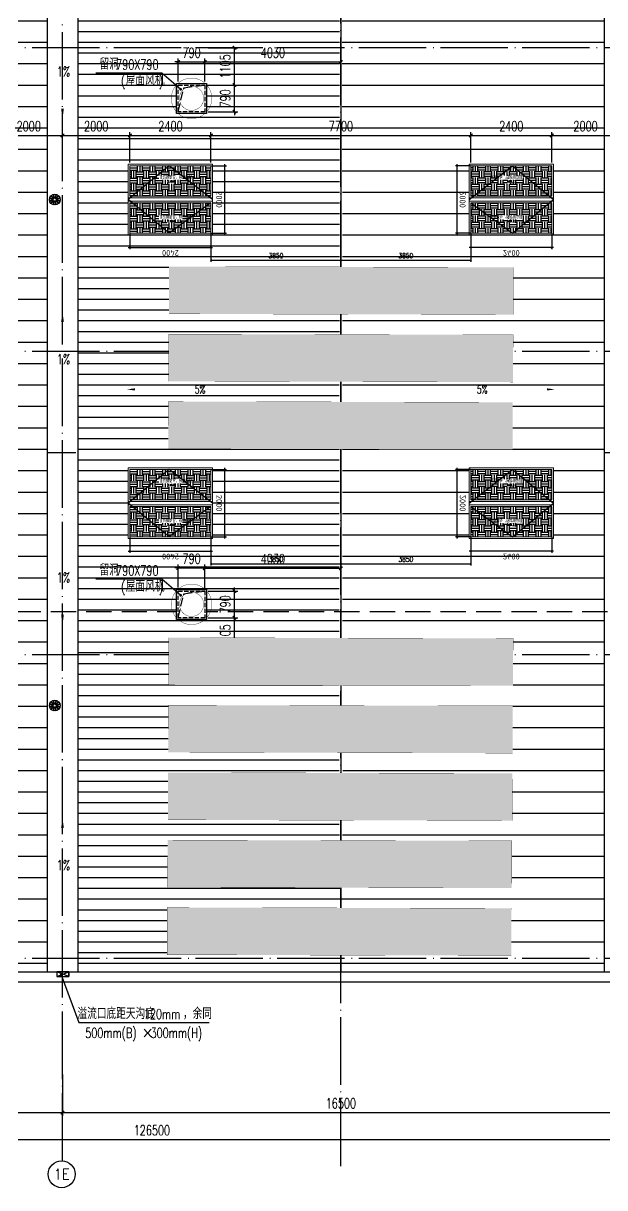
# Model space of a CAD drawing. Extents: x -1313754 to 847533, y 489853 to 941203.
# Drawn here: x 304885 to 322113, y 735026 to 769546 of the extents above; entities that cross this region are included whole.
import ezdxf
from ezdxf.enums import TextEntityAlignment as Align

# ---------------------------------------------------------------- set-up
doc = ezdxf.new("R2010")
doc.units = 0
doc.header["$LTSCALE"] = 1000
doc.header["$MEASUREMENT"] = 0
for name, pattern in [('DASH', [0.35, 0.25, -0.1]), ('DOTE', [2.42, 2, -0.2, 0.02, -0.2]), ('HIDDEN', [9.525, 6.35, -3.175])]:
    doc.linetypes.add(name, pattern=pattern)
doc.layers.get('Defpoints').update_dxf_attribs({"color": 210})
for name, color, linetype in [('99平面图例外参$0$A-HATCH-2', 251, 'Continuous'), ('A-AXIS-D', 1, 'Continuous'), ('A-AXIS-DOTE', 14, 'DOTE'), ('A-AXIS-DP', 126, 'Continuous'), ('A-AXIS-SYMB', 3, 'Continuous'), ('A-DRAIN', 142, 'Continuous'), ('A-HATCH-2', 251, 'Continuous'), ('A-LIN-V', 9, 'Continuous'), ('A-SFCE', 30, 'Continuous'), ('A-WINDOW', 140, 'Continuous'), ('AS-COLN', 6, 'Continuous'), ('AS-WALL', 40, 'Continuous'), ('AS-结构边线层', 200, 'Continuous'), ('DIM_SYMB', 3, 'Continuous'), ('E-电气标注', 84, 'Continuous'), ('PUB_TEXT', 7, 'Continuous'), ('SPACE', 7, 'Continuous'), ('SPACE_HATCH', 8, 'Continuous'), ('参考线', 8, 'Continuous'), ('外框', 1, 'HIDDEN'), ('暖通', 7, 'Continuous'), ('虹吸溢流', 3, 'Continuous'), ('虹吸雨水斗', 6, 'Continuous'), ('虹吸雨水标注XT', 7, 'Continuous')]:
    doc.layers.add(name, color=color, linetype=linetype)
doc.layers.add('A-加建区域', color=47, linetype='Continuous', plot=False)
doc.layers.add('成型线', color=3, linetype='Continuous', lineweight=18)
doc.styles.add('_TCH_AXIS', font='COMPLEX', dxfattribs={"bigfont": 'GBCBIG'})
doc.styles.add('_TCH_DIM', font='SIMPLEX', dxfattribs={"bigfont": 'GBCBIG'})
doc.styles.add('_TCH_DIM_T3', font='SIMPLEX', dxfattribs={"width": 0.705882, "bigfont": 'GBCBIG'})
doc.styles.add('_TCH_SPACE', font='SIMPLEX', dxfattribs={"height": 5, "bigfont": 'GBCBIG'})
doc.styles.get("Standard").update_dxf_attribs({"font": 'gbenor.shx', "bigfont": 'gbcbig.shx'})
doc.dimstyles.new('_TCH_ARCH&&100', dxfattribs={"dimtxt": 297.5, "dimasz": 100, "dimexe": 100, "dimexo": 100, "dimgap": 126.25, "dimtad": 1, "dimdec": 0, "dimzin": 0, "dimdsep": 46, "dimtxsty": '_TCH_DIM_T3', "dimblk": 'ARCHTICK', "dimcen": 0.09, "dimclrt": 7, "dimazin": 2, "dimtfac": 1, "dimtdec": 0, "dimtix": 1, "dimtmove": 2, "dimatfit": 3, "dimfxl": 0, "dimtolj": 1, "dimtzin": 0, "dimarcsym": 0})
doc.dimstyles.new('_TCH_ARCH&&50', dxfattribs={"dimtxt": 148.75, "dimasz": 50, "dimexe": 50, "dimexo": 50, "dimgap": 63.125, "dimtad": 1, "dimdec": 0, "dimzin": 0, "dimdsep": 46, "dimtxsty": '_TCH_DIM_T3', "dimblk": 'ARCHTICK', "dimcen": 0.09, "dimclrt": 7, "dimazin": 2, "dimtfac": 1, "dimtdec": 0, "dimtix": 1, "dimtmove": 2, "dimatfit": 3, "dimfxl": 0, "dimtolj": 1, "dimtzin": 0, "dimarcsym": 0})
doc.dimstyles.new('_TCH_ARCH&&80', dxfattribs={"dimtxt": 238, "dimasz": 80, "dimexe": 80, "dimexo": 80, "dimgap": 101, "dimtad": 1, "dimdec": 0, "dimzin": 0, "dimdsep": 46, "dimtxsty": '_TCH_DIM_T3', "dimblk": 'ARCHTICK', "dimcen": 0.09, "dimclrt": 7, "dimazin": 2, "dimtfac": 1, "dimtdec": 0, "dimtix": 1, "dimtmove": 2, "dimatfit": 3, "dimfxl": 0, "dimtolj": 1, "dimtzin": 0, "dimarcsym": 0})
pattern_1 = [(180, (-500100, 0), (-6e-14, -635), [])]
pattern_2 = [(0, (0, 0), (187.5, 187.5), [187.5, -187.5]), (0, (0, 70.31), (187.5, 187.5), [187.5, -187.5]), (0, (0, 140.62), (187.5, 187.5), [187.5, -187.5]), (90, (23.44, 164.06), (-187.5, 187.5), [187.5, -187.5]), (90, (93.75, 164.06), (-187.5, 187.5), [187.5, -187.5]), (90, (164.06, 164.06), (-187.5, 187.5), [187.5, -187.5])]

# ---------------------------------------------------------------- blocks, each defined once
blk = doc.blocks.new('rrrrrrrrrrrrrrrrrrrrr')
at = {"layer": 'A-HATCH-2'}
h = blk.add_hatch(dxfattribs=at)
h.set_pattern_fill('ANSI31', color=256, scale=400, angle=135)
h.set_pattern_definition(pattern_1)
h.paths.add_polyline_path([(-194504.2, 832220), (-202304.2, 832220), (-202304.2, 830430), (-202249.4, 746374.3), (-202304.2, 741420), (-194504.2, 741420)])
h = blk.add_hatch(dxfattribs=at)
h.set_pattern_fill('ANSI31', color=256, scale=200, angle=135)
h.set_pattern_definition([(180, (-500100, 0), (-3e-14, -317.5), [])])
h.paths.add_polyline_path([(-193604.2, 832220), (-185804.2, 832220), (-185804.2, 830430), (-185859, 746374.3), (-185804.2, 741420), (-193604.2, 741420)])
h = blk.add_hatch(dxfattribs=at)
h.set_pattern_fill('ANSI31', color=256, scale=400, angle=135)
h.set_pattern_definition(pattern_1)
h.paths.add_polyline_path([(-178004.2, 832220), (-185804.2, 832220), (-185804.2, 830430), (-185749.4, 746374.3), (-185804.2, 741420), (-178004.2, 741420)])
at = {"layer": 'A-AXIS-SYMB'}
for points in [[(-190220, 758691.6, 0, 0, 0), (-192150, 758691.6, 0, 64, 0), (-191910, 758691.6, 0, 0, 0)], [(-181388.4, 758691.6, 0, 0, 0), (-179458.4, 758691.6, 0, 64, 0), (-179698.4, 758691.6, 0, 0, 0)]]:
    blk.add_lwpolyline(points, format="xyseb", dxfattribs=at)
at = {"layer": 'A-LIN-V'}
for points in [[(-194504.2, 832220), (-194504.2, 741420)], [(-193604.2, 832220), (-193604.2, 741420)], [(-178004.2, 832220), (-178004.2, 741420)]]:
    blk.add_lwpolyline(points, dxfattribs=at)
at = {"layer": 'A-SFCE'}
blk.add_line((-185804.2, 832220), (-185804.2, 741420), dxfattribs=at)
for points in [[(-144154.1, 741120), (-254654.1, 741120), (-254654.1, 757820)], [(-144154.1, 741420), (-254354.1, 741420), (-254354.1, 757520)]]:
    blk.add_lwpolyline(points, dxfattribs=at)
at = {"layer": 'PUB_TEXT', "style": '_TCH_DIM', "width": 0.705882}
for p in [(-190136, 758572.6), (-181776.4, 758572.6)]:
    blk.add_text('5%', height=238, dxfattribs=at).set_placement(p)
blk = doc.blocks.new('_ArchTick')
at = {"color": 0, "linetype": 'ByBlock', "const_width": 0.4}
blk.add_lwpolyline([(-0.5, -0.5), (0.5, 0.5)], dxfattribs=at)
blk = doc.blocks.new('44')
at = {"layer": 'A-AXIS-DP', "color": 1}
for p, q in [((280302, 745270), (280302, 747370)), ((277446, 744900), (279946, 744900))]:
    blk.add_line(p, q, dxfattribs=at)
for p, xscale, yscale, zscale, rotation in [((280302, 747320), -50.00000000000003, 50.00000000000003, 50.00000000000001, 270), ((280302, 745320), -50.00000000000001, 50.00000000000001, 50.00000000000001, 90), ((279896, 744900), -50, 50, 50, 180)]:
    blk.add_blockref('_ArchTick', p, dxfattribs=dict(at, xscale=xscale, yscale=yscale, zscale=zscale, rotation=rotation))
at = {"layer": 'A-AXIS-DP', "color": 1, "xscale": -50, "yscale": 50, "zscale": 50}
blk.add_blockref('_ArchTick', (277496, 744900), dxfattribs=at)
at = {"layer": 'A-AXIS-DP', "color": 1, "insert": (278696, 744737), "char_height": 175, "attachment_point": 5, "rotation": 180}
blk.add_mtext('\\A1;2400', dxfattribs=at)
blk.add_wipeout([(277446, 745270), (279946, 745270), (279946, 747370), (277446, 747370)]).dxf.layer = '参考线'
at = {"layer": 'SPACE_HATCH'}
h = blk.add_hatch(dxfattribs=at)
h.set_pattern_fill('土壤', color=1, scale=50, style=0)
h.set_pattern_definition(pattern_2)
h.paths.add_polyline_path([(277496, 746420), (279896, 746420), (279896, 747320), (277496, 747320)])
h.paths.add_polyline_path([(278352, 746904), (279057, 746904), (279057, 747034), (278352, 747034)])
h.paths.add_polyline_path([(278591, 746811), (278817, 746811), (278817, 746895), (278591, 746895)])
h = blk.add_hatch(dxfattribs=at)
h.set_pattern_fill('土壤', color=1, scale=50, style=0)
h.set_pattern_definition(pattern_2)
h.paths.add_polyline_path([(277496, 746220), (279896, 746220), (279896, 745320), (277496, 745320)])
h.paths.add_polyline_path([(278352, 745724), (279057, 745724), (279057, 745854), (278352, 745854)])
h.paths.add_polyline_path([(278591, 745631), (278817, 745631), (278817, 745715), (278591, 745715)])
at = {"layer": 'A-AXIS-DP', "color": 1}
for p, q in [((279906, 747320), (280352, 747320)), ((277496, 745320), (277496, 744850)), ((279896, 745320), (279896, 744850)), ((279906, 745320), (280352, 745320))]:
    blk.add_line(p, q, dxfattribs=at)
at = {"layer": '外框'}
for points in [[(279946, 746320), (278658, 747320), (277446, 746320)], [(279896, 746220), (278658, 745320), (277446, 746320)]]:
    blk.add_lwpolyline(points, dxfattribs=at)
at = {"layer": '成型线'}
for p, q in [((279946, 745270), (279946, 747370)), ((277446, 746370), (279946, 746370)), ((277496, 746420), (279896, 746420)), ((277446, 746270), (279946, 746270)), ((277496, 746220), (279896, 746220))]:
    blk.add_line(p, q, dxfattribs=at)
for points in [[(279946, 745270), (277446, 745270), (277446, 747370), (279946, 747370)], [(277496, 746420), (277496, 747320), (279896, 747320), (279896, 746420)], [(279896, 746220), (279896, 745320), (277496, 745320), (277496, 746220)]]:
    blk.add_lwpolyline(points, dxfattribs=at)
at = {"layer": 'A-AXIS-DP', "color": 1, "insert": (280139, 746320), "char_height": 175, "attachment_point": 5, "rotation": 270}
blk.add_mtext('\\A1;2000', dxfattribs=at)
at = {"layer": 'SPACE', "color": 1, "style": '_TCH_SPACE'}
for p in [(278365, 746930), (278365, 745750)]:
    blk.add_text('自然排烟窗，有效面积', height=96.5, dxfattribs=at).set_placement(p)
at = {"layer": 'SPACE', "color": 1, "style": '_TCH_SPACE', "width": 0.705882}
for s, height, p in [('2.16m', 59.5, (278600, 746828)), ('2', 29.8, (278792, 746863)), ('2.16m', 59.5, (278600, 745648)), ('2', 29.8, (278792, 745683))]:
    blk.add_text(s, height=height, dxfattribs=at).set_placement(p)
blk = doc.blocks.new('*D2540')
at = {"layer": 'A-WINDOW', "color": 0, "lineweight": -2}
for p, q in [((293946, 817220), (293946, 816470)), ((297796, 817220), (297796, 816470)), ((293946, 816520), (297796, 816520))]:
    blk.add_line(p, q, dxfattribs=at)
at = {"layer": 'Defpoints', "color": 0}
for p in [(293946, 817270), (297796, 817270), (297796, 816520)]:
    blk.add_point(p, dxfattribs=at)
at = {"layer": 'A-WINDOW', "color": 0, "lineweight": -2, "xscale": 50, "yscale": 50, "zscale": 50, "rotation": 180}
blk.add_blockref('_ArchTick', (293946, 816520), dxfattribs=at)
at = {"layer": 'A-WINDOW', "color": 0, "lineweight": -2, "xscale": 50, "yscale": 50, "zscale": 50}
blk.add_blockref('_ArchTick', (297796, 816520), dxfattribs=at)
at = {"layer": 'A-WINDOW', "color": 7, "insert": (295871, 816658), "char_height": 148.8, "attachment_point": 5, "style": '_TCH_DIM_T3'}
blk.add_mtext('\\A1;3850', dxfattribs=at)
blk = doc.blocks.new('*D2541')
at = {"layer": 'A-WINDOW', "color": 0, "lineweight": -2}
for p, q in [((297796, 817220), (297796, 816470)), ((301646, 817220), (301646, 816470)), ((297796, 816520), (301646, 816520))]:
    blk.add_line(p, q, dxfattribs=at)
at = {"layer": 'Defpoints', "color": 0}
for p in [(297796, 817270), (301646, 817270), (301646, 816520)]:
    blk.add_point(p, dxfattribs=at)
at = {"layer": 'A-WINDOW', "color": 0, "lineweight": -2, "xscale": 50, "yscale": 50, "zscale": 50, "rotation": 180}
blk.add_blockref('_ArchTick', (297796, 816520), dxfattribs=at)
at = {"layer": 'A-WINDOW', "color": 0, "lineweight": -2, "xscale": 50, "yscale": 50, "zscale": 50}
blk.add_blockref('_ArchTick', (301646, 816520), dxfattribs=at)
at = {"layer": 'A-WINDOW', "color": 7, "insert": (299721, 816658), "char_height": 148.8, "attachment_point": 5, "style": '_TCH_DIM_T3'}
blk.add_mtext('\\A1;3850', dxfattribs=at)
blk = doc.blocks.new('*D2183')
at = {"layer": 'A-AXIS-DP', "color": 0, "lineweight": -2}
for p, q in [((304046, 765420), (304046, 766320)), ((304046, 766220), (306046, 766220)), ((306046, 765420), (306046, 766320))]:
    blk.add_line(p, q, dxfattribs=at)
at = {"layer": 'Defpoints', "color": 0}
for p in [(306046, 766220), (304046, 765320), (306046, 765320)]:
    blk.add_point(p, dxfattribs=at)
at = {"layer": 'A-AXIS-DP', "color": 0, "lineweight": -2, "xscale": 100, "yscale": 100, "zscale": 100, "rotation": 180}
blk.add_blockref('_ArchTick', (304046, 766220), dxfattribs=at)
at = {"layer": 'A-AXIS-DP', "color": 0, "lineweight": -2, "xscale": 100, "yscale": 100, "zscale": 100}
blk.add_blockref('_ArchTick', (306046, 766220), dxfattribs=at)
at = {"layer": 'A-AXIS-DP', "color": 7, "insert": (305046, 766495), "char_height": 297.5, "attachment_point": 5, "style": '_TCH_DIM_T3'}
blk.add_mtext('\\A1;2000', dxfattribs=at)
blk = doc.blocks.new('*D2184')
at = {"layer": 'A-AXIS-DP', "color": 0, "lineweight": -2}
for p, q in [((306046, 765420), (306046, 766320)), ((306046, 766220), (308046, 766220)), ((308046, 765420), (308046, 766320))]:
    blk.add_line(p, q, dxfattribs=at)
at = {"layer": 'Defpoints', "color": 0}
for p in [(308046, 766220), (306046, 765320), (308046, 765320)]:
    blk.add_point(p, dxfattribs=at)
at = {"layer": 'A-AXIS-DP', "color": 0, "lineweight": -2, "xscale": 100, "yscale": 100, "zscale": 100, "rotation": 180}
blk.add_blockref('_ArchTick', (306046, 766220), dxfattribs=at)
at = {"layer": 'A-AXIS-DP', "color": 0, "lineweight": -2, "xscale": 100, "yscale": 100, "zscale": 100}
blk.add_blockref('_ArchTick', (308046, 766220), dxfattribs=at)
at = {"layer": 'A-AXIS-DP', "color": 7, "insert": (307046, 766495), "char_height": 297.5, "attachment_point": 5, "style": '_TCH_DIM_T3'}
blk.add_mtext('\\A1;2000', dxfattribs=at)
blk = doc.blocks.new('*D2185')
at = {"layer": 'A-AXIS-DP', "color": 0, "lineweight": -2}
for p, q in [((308046, 765420), (308046, 766320)), ((308046, 766220), (310446, 766220)), ((310446, 765420), (310446, 766320))]:
    blk.add_line(p, q, dxfattribs=at)
at = {"layer": 'Defpoints', "color": 0}
for p in [(310446, 766220), (308046, 765320), (310446, 765320)]:
    blk.add_point(p, dxfattribs=at)
at = {"layer": 'A-AXIS-DP', "color": 0, "lineweight": -2, "xscale": 100, "yscale": 100, "zscale": 100, "rotation": 180}
blk.add_blockref('_ArchTick', (308046, 766220), dxfattribs=at)
at = {"layer": 'A-AXIS-DP', "color": 0, "lineweight": -2, "xscale": 100, "yscale": 100, "zscale": 100}
blk.add_blockref('_ArchTick', (310446, 766220), dxfattribs=at)
at = {"layer": 'A-AXIS-DP', "color": 7, "insert": (309246, 766495), "char_height": 297.5, "attachment_point": 5, "style": '_TCH_DIM_T3'}
blk.add_mtext('\\A1;2400', dxfattribs=at)
blk = doc.blocks.new('*D2186')
at = {"layer": 'A-AXIS-DP', "color": 0, "lineweight": -2}
for p, q in [((310446, 765420), (310446, 766320)), ((310446, 766220), (318146, 766220)), ((318146, 765420), (318146, 766320))]:
    blk.add_line(p, q, dxfattribs=at)
at = {"layer": 'Defpoints', "color": 0}
for p in [(318146, 766220), (310446, 765320), (318146, 765320)]:
    blk.add_point(p, dxfattribs=at)
at = {"layer": 'A-AXIS-DP', "color": 0, "lineweight": -2, "xscale": 100, "yscale": 100, "zscale": 100, "rotation": 180}
blk.add_blockref('_ArchTick', (310446, 766220), dxfattribs=at)
at = {"layer": 'A-AXIS-DP', "color": 0, "lineweight": -2, "xscale": 100, "yscale": 100, "zscale": 100}
blk.add_blockref('_ArchTick', (318146, 766220), dxfattribs=at)
at = {"layer": 'A-AXIS-DP', "color": 7, "insert": (314296, 766495), "char_height": 297.5, "attachment_point": 5, "style": '_TCH_DIM_T3'}
blk.add_mtext('\\A1;7700', dxfattribs=at)
blk = doc.blocks.new('*D2187')
at = {"layer": 'A-AXIS-DP', "color": 0, "lineweight": -2}
for p, q in [((318146, 765420), (318146, 766320)), ((318146, 766220), (320546, 766220)), ((320546, 765420), (320546, 766320))]:
    blk.add_line(p, q, dxfattribs=at)
at = {"layer": 'Defpoints', "color": 0}
for p in [(320546, 766220), (318146, 765320), (320546, 765320)]:
    blk.add_point(p, dxfattribs=at)
at = {"layer": 'A-AXIS-DP', "color": 0, "lineweight": -2, "xscale": 100, "yscale": 100, "zscale": 100, "rotation": 180}
blk.add_blockref('_ArchTick', (318146, 766220), dxfattribs=at)
at = {"layer": 'A-AXIS-DP', "color": 0, "lineweight": -2, "xscale": 100, "yscale": 100, "zscale": 100}
blk.add_blockref('_ArchTick', (320546, 766220), dxfattribs=at)
at = {"layer": 'A-AXIS-DP', "color": 7, "insert": (319346, 766495), "char_height": 297.5, "attachment_point": 5, "style": '_TCH_DIM_T3'}
blk.add_mtext('\\A1;2400', dxfattribs=at)
blk = doc.blocks.new('*D2188')
at = {"layer": 'A-AXIS-DP', "color": 0, "lineweight": -2}
for p, q in [((320546, 765420), (320546, 766320)), ((320546, 766220), (322546, 766220)), ((322546, 765420), (322546, 766320))]:
    blk.add_line(p, q, dxfattribs=at)
at = {"layer": 'Defpoints', "color": 0}
for p in [(322546, 766220), (320546, 765320), (322546, 765320)]:
    blk.add_point(p, dxfattribs=at)
at = {"layer": 'A-AXIS-DP', "color": 0, "lineweight": -2, "xscale": 100, "yscale": 100, "zscale": 100, "rotation": 180}
blk.add_blockref('_ArchTick', (320546, 766220), dxfattribs=at)
at = {"layer": 'A-AXIS-DP', "color": 0, "lineweight": -2, "xscale": 100, "yscale": 100, "zscale": 100}
blk.add_blockref('_ArchTick', (322546, 766220), dxfattribs=at)
at = {"layer": 'A-AXIS-DP', "color": 7, "insert": (321546, 766495), "char_height": 297.5, "attachment_point": 5, "style": '_TCH_DIM_T3'}
blk.add_mtext('\\A1;2000', dxfattribs=at)
blk = doc.blocks.new('*D1375')
at = {"layer": 'A-AXIS-D', "color": 0, "lineweight": -2}
for p, q in [((10282, -66440), (10282, -67667)), ((26782, -66440), (26782, -67667)), ((10282, -67567), (26782, -67567))]:
    blk.add_line(p, q, dxfattribs=at)
at = {"layer": 'Defpoints', "color": 0}
for p in [(10282, -66340), (26782, -66340), (26782, -67567)]:
    blk.add_point(p, dxfattribs=at)
at = {"layer": 'A-AXIS-D', "color": 0, "lineweight": -2, "xscale": 100, "yscale": 100, "zscale": 100, "rotation": 180}
blk.add_blockref('_ArchTick', (10282, -67567), dxfattribs=at)
at = {"layer": 'A-AXIS-D', "color": 0, "lineweight": -2, "xscale": 100, "yscale": 100, "zscale": 100}
blk.add_blockref('_ArchTick', (26782, -67567), dxfattribs=at)
at = {"layer": 'A-AXIS-D', "color": 7, "insert": (18532, -67292), "char_height": 297.5, "attachment_point": 5, "style": '_TCH_DIM_T3'}
blk.add_mtext('\\A1;16500', dxfattribs=at)
blk = doc.blocks.new('*D1376')
at = {"layer": 'A-AXIS-D', "color": 0, "lineweight": -2}
for p, q in [((26782, -66440), (26782, -67667)), ((43282, -66440), (43282, -67667)), ((26782, -67567), (43282, -67567))]:
    blk.add_line(p, q, dxfattribs=at)
at = {"layer": 'Defpoints', "color": 0}
for p in [(26782, -66340), (43282, -66340), (43282, -67567)]:
    blk.add_point(p, dxfattribs=at)
at = {"layer": 'A-AXIS-D', "color": 0, "lineweight": -2, "xscale": 100, "yscale": 100, "zscale": 100, "rotation": 180}
blk.add_blockref('_ArchTick', (26782, -67567), dxfattribs=at)
at = {"layer": 'A-AXIS-D', "color": 0, "lineweight": -2, "xscale": 100, "yscale": 100, "zscale": 100}
blk.add_blockref('_ArchTick', (43282, -67567), dxfattribs=at)
at = {"layer": 'A-AXIS-D', "color": 7, "insert": (35032, -67292), "char_height": 297.5, "attachment_point": 5, "style": '_TCH_DIM_T3'}
blk.add_mtext('\\A1;16500', dxfattribs=at)
blk = doc.blocks.new('*D1383')
at = {"layer": 'A-AXIS-D', "color": 0, "lineweight": -2}
for p, q in [((-33818, -66540), (-33818, -68467)), ((92682, -66540), (92682, -68467)), ((-33818, -68367), (92682, -68367))]:
    blk.add_line(p, q, dxfattribs=at)
at = {"layer": 'Defpoints', "color": 0}
for p in [(-33818, -66440), (92682, -66440), (92682, -68367)]:
    blk.add_point(p, dxfattribs=at)
at = {"layer": 'A-AXIS-D', "color": 0, "lineweight": -2, "xscale": 100, "yscale": 100, "zscale": 100, "rotation": 180}
blk.add_blockref('_ArchTick', (-33818, -68367), dxfattribs=at)
at = {"layer": 'A-AXIS-D', "color": 0, "lineweight": -2, "xscale": 100, "yscale": 100, "zscale": 100}
blk.add_blockref('_ArchTick', (92682, -68367), dxfattribs=at)
at = {"layer": 'A-AXIS-D', "color": 7, "insert": (29432, -68092), "char_height": 297.5, "attachment_point": 5, "style": '_TCH_DIM_T3'}
blk.add_mtext('\\A1;126500', dxfattribs=at)
blk = doc.blocks.new('*D1504')
at = {"layer": 'A-AXIS-DP', "color": 0, "lineweight": -2}
for p, q in [((35032, -62670), (35032, -62150)), ((35032, -62230), (38232, -62230)), ((38232, -62670), (38232, -62150))]:
    blk.add_line(p, q, dxfattribs=at)
at = {"layer": 'Defpoints', "color": 0}
for p in [(38232, -62230), (35032, -62750), (38232, -62750)]:
    blk.add_point(p, dxfattribs=at)
at = {"layer": 'A-AXIS-DP', "color": 0, "lineweight": -2, "xscale": 80, "yscale": 80, "zscale": 80, "rotation": 180}
blk.add_blockref('_ArchTick', (35032, -62230), dxfattribs=at)
at = {"layer": 'A-AXIS-DP', "color": 0, "lineweight": -2, "xscale": 80, "yscale": 80, "zscale": 80}
blk.add_blockref('_ArchTick', (38232, -62230), dxfattribs=at)
at = {"layer": 'A-AXIS-DP', "color": 7, "insert": (36632, -62010), "char_height": 238, "attachment_point": 5, "style": '_TCH_DIM_T3'}
blk.add_mtext('\\A1;3200', dxfattribs=at)
blk = doc.blocks.new('*D1505')
at = {"layer": 'A-AXIS-DP', "color": 0, "lineweight": -2}
for p, q in [((31832, -62670), (31832, -62150)), ((31832, -62230), (35032, -62230)), ((35032, -62670), (35032, -62150))]:
    blk.add_line(p, q, dxfattribs=at)
at = {"layer": 'Defpoints', "color": 0}
for p in [(35032, -62230), (31832, -62750), (35032, -62750)]:
    blk.add_point(p, dxfattribs=at)
at = {"layer": 'A-AXIS-DP', "color": 0, "lineweight": -2, "xscale": 80, "yscale": 80, "zscale": 80, "rotation": 180}
blk.add_blockref('_ArchTick', (31832, -62230), dxfattribs=at)
at = {"layer": 'A-AXIS-DP', "color": 0, "lineweight": -2, "xscale": 80, "yscale": 80, "zscale": 80}
blk.add_blockref('_ArchTick', (35032, -62230), dxfattribs=at)
at = {"layer": 'A-AXIS-DP', "color": 7, "insert": (33432, -62010), "char_height": 238, "attachment_point": 5, "style": '_TCH_DIM_T3'}
blk.add_mtext('\\A1;3200', dxfattribs=at)
blk = doc.blocks.new('*D138')
at = {"layer": 'A-AXIS-DP', "color": 0, "lineweight": -2}
for p, q in [((-495, 395), (-1374, 395)), ((-1274, 395), (-1274, 495)), ((-1274, 395), (-1274, -395)), ((-495, -395), (-1374, -395)), ((-1274, -395), (-1274, -495))]:
    blk.add_line(p, q, dxfattribs=at)
at = {"layer": 'Defpoints', "color": 0}
for p in [(-395, 395), (-1274, -395), (-395, -395)]:
    blk.add_point(p, dxfattribs=at)
at = {"layer": 'A-AXIS-DP', "color": 0, "lineweight": -2, "xscale": 100, "yscale": 100, "zscale": 100}
for p, rotation in [((-1274, 395), 270), ((-1274, -395), 90)]:
    blk.add_blockref('_ArchTick', p, dxfattribs=dict(at, rotation=rotation))
at = {"layer": 'A-AXIS-DP', "color": 7, "insert": (-999, 0), "char_height": 297.5, "attachment_point": 5, "rotation": 270, "style": '_TCH_DIM_T3'}
blk.add_mtext('\\A1;790', dxfattribs=at)
blk = doc.blocks.new('*D139')
at = {"layer": 'A-AXIS-DP', "color": 0, "lineweight": -2}
for p, q in [((-395, -495), (-395, -1178)), ((395, -495), (395, -1178)), ((-395, -1078), (-495, -1078)), ((395, -1078), (-395, -1078)), ((395, -1078), (495, -1078))]:
    blk.add_line(p, q, dxfattribs=at)
at = {"layer": 'Defpoints', "color": 0}
for p in [(-395, -395), (395, -395), (-395, -1078)]:
    blk.add_point(p, dxfattribs=at)
at = {"layer": 'A-AXIS-DP', "color": 0, "lineweight": -2, "xscale": 100, "yscale": 100, "zscale": 100}
blk.add_blockref('_ArchTick', (-395, -1078), dxfattribs=at)
at = {"layer": 'A-AXIS-DP', "color": 0, "lineweight": -2, "xscale": 100, "yscale": 100, "zscale": 100, "rotation": 180}
blk.add_blockref('_ArchTick', (395, -1078), dxfattribs=at)
at = {"layer": 'A-AXIS-DP', "color": 7, "insert": (0, -1353), "char_height": 297.5, "attachment_point": 5, "rotation": 180, "style": '_TCH_DIM_T3'}
blk.add_mtext('\\A1;790', dxfattribs=at)
blk = doc.blocks.new('*D2372')
at = {"layer": 'A-AXIS-DP', "color": 0, "lineweight": -2}
for p, q in [((310266, 752805), (310266, 753488)), ((310266, 753388), (314296, 753388)), ((314296, 752805), (314296, 753488))]:
    blk.add_line(p, q, dxfattribs=at)
at = {"layer": 'Defpoints', "color": 0}
for p in [(314296, 753388), (310266, 752705), (314296, 752705)]:
    blk.add_point(p, dxfattribs=at)
at = {"layer": 'A-AXIS-DP', "color": 0, "lineweight": -2, "xscale": 100, "yscale": 100, "zscale": 100, "rotation": 180}
blk.add_blockref('_ArchTick', (310266, 753388), dxfattribs=at)
at = {"layer": 'A-AXIS-DP', "color": 0, "lineweight": -2, "xscale": 100, "yscale": 100, "zscale": 100}
blk.add_blockref('_ArchTick', (314296, 753388), dxfattribs=at)
at = {"layer": 'A-AXIS-DP', "color": 7, "insert": (312281, 753663), "char_height": 297.5, "attachment_point": 5, "style": '_TCH_DIM_T3'}
blk.add_mtext('\\A1;4030', dxfattribs=at)
blk = doc.blocks.new('*D2373')
at = {"layer": 'A-AXIS-DP', "color": 0, "lineweight": -2}
for p, q in [((310366, 751925), (311245, 751925)), ((311145, 750820), (311145, 751925)), ((310366, 750820), (311245, 750820))]:
    blk.add_line(p, q, dxfattribs=at)
at = {"layer": 'Defpoints', "color": 0}
for p in [(310266, 751925), (311145, 751925), (310266, 750820)]:
    blk.add_point(p, dxfattribs=at)
at = {"layer": 'A-AXIS-DP', "color": 0, "lineweight": -2, "xscale": 100, "yscale": 100, "zscale": 100}
for p, rotation in [((311145, 751925), 90), ((311145, 750820), 270)]:
    blk.add_blockref('_ArchTick', p, dxfattribs=dict(at, rotation=rotation))
at = {"layer": 'A-AXIS-DP', "color": 7, "insert": (310870, 751372), "char_height": 297.5, "attachment_point": 5, "rotation": 90, "style": '_TCH_DIM_T3'}
blk.add_mtext('\\A1;1105', dxfattribs=at)
blk = doc.blocks.new('*D2387')
at = {"layer": 'A-AXIS-DP', "color": 0, "lineweight": -2}
for p, q in [((310266, 767815), (310266, 768498)), ((314296, 767815), (314296, 768498)), ((310266, 768398), (314296, 768398))]:
    blk.add_line(p, q, dxfattribs=at)
at = {"layer": 'Defpoints', "color": 0}
for p in [(314296, 768398), (310266, 767715), (314296, 767715)]:
    blk.add_point(p, dxfattribs=at)
at = {"layer": 'A-AXIS-DP', "color": 0, "lineweight": -2, "xscale": 100, "yscale": 100, "zscale": 100, "rotation": 180}
blk.add_blockref('_ArchTick', (310266, 768398), dxfattribs=at)
at = {"layer": 'A-AXIS-DP', "color": 0, "lineweight": -2, "xscale": 100, "yscale": 100, "zscale": 100}
blk.add_blockref('_ArchTick', (314296, 768398), dxfattribs=at)
at = {"layer": 'A-AXIS-DP', "color": 7, "insert": (312281, 768673), "char_height": 297.5, "attachment_point": 5, "style": '_TCH_DIM_T3'}
blk.add_mtext('\\A1;4030', dxfattribs=at)
blk = doc.blocks.new('*D2388')
at = {"layer": 'A-AXIS-DP', "color": 0, "lineweight": -2}
for p, q in [((310366, 768820), (311245, 768820)), ((311145, 767715), (311145, 768820)), ((310366, 767715), (311245, 767715))]:
    blk.add_line(p, q, dxfattribs=at)
at = {"layer": 'Defpoints', "color": 0}
for p in [(310266, 768820), (311145, 768820), (310266, 767715)]:
    blk.add_point(p, dxfattribs=at)
at = {"layer": 'A-AXIS-DP', "color": 0, "lineweight": -2, "xscale": 100, "yscale": 100, "zscale": 100}
for p, rotation in [((311145, 768820), 90), ((311145, 767715), 270)]:
    blk.add_blockref('_ArchTick', p, dxfattribs=dict(at, rotation=rotation))
at = {"layer": 'A-AXIS-DP', "color": 7, "insert": (310870, 768267), "char_height": 297.5, "attachment_point": 5, "rotation": 90, "style": '_TCH_DIM_T3'}
blk.add_mtext('\\A1;1105', dxfattribs=at)
blk = doc.blocks.new('w42343eeee')
blk.add_wipeout([(367285, 568212), (365883, 568215), (365906, 578415), (367306, 578412)]).dxf.layer = '参考线'
at = {"layer": '99平面图例外参$0$A-HATCH-2'}
h = blk.add_hatch(dxfattribs=at)
h.set_pattern_fill('ANSI33', color=256, scale=75)
h.set_pattern_definition([(45, (1135667.22, 924695.12), (-168.3798, 168.3798), []), (45, (1135835.6, 924695.12), (-168.3798, 168.3798), [119.0625, -59.53125])])
h.paths.add_polyline_path([(366843, 550430), (365843, 550432)])
h.paths.add_polyline_path([(365906, 578415), (367306, 578412), (367283, 568212), (365883, 568215)])
at = {"layer": 'E-电气标注', "color": 1, "const_width": 5}
blk.add_lwpolyline([(365906, 578415), (365883, 568215), (367283, 568212), (367306, 578412)], close=True, dxfattribs=at)
blk = doc.blocks.new('w242343')
at = {"layer": 'A-SFCE', "rotation": 270.1299680659603}
for p in [(40598222936.041817, 3386153488.333325), (40598222936.437721, 3386151488.336527), (40598222928.452797, 3386149488.338071), (40598222956.828293, 3386142488.36621), (40598222948.84346, 3386140488.367757), (40598222940.858627, 3386138488.369298), (40598222932.873787, 3386136488.37084), (40598222924.888962, 3386134488.372382)]:
    blk.add_blockref('w42343eeee', p, dxfattribs=at)
for p in [(40598206436.084267, 3386153450.905241), (40598206436.480171, 3386151450.908447), (40598206428.4953, 3386149450.90999), (40598206456.870789, 3386142450.938126), (40598206448.88591, 3386140450.939666), (40598206440.901077, 3386138450.941208), (40598206432.916237, 3386136450.94275), (40598206424.931412, 3386134450.944291)]:
    blk.add_blockref('w42343eeee', p, dxfattribs=at)
blk = doc.blocks.new('“奔腾”虹吸雨水斗')
at = {"layer": '虹吸雨水斗', "lineweight": 25}
for p, q in [((946944, 86685), (947028, 86658)), ((947028, 86641), (946944, 86614)), ((947032, 86673), (946946, 86692)), ((946946, 86607), (947032, 86625)), ((946982, 86753), (947040, 86688)), ((947040, 86611), (946982, 86546)), ((947052, 86699), (946987, 86758)), ((946987, 86541), (947052, 86600)), ((947048, 86793), (947066, 86707)), ((947066, 86592), (947048, 86506)), ((947082, 86711), (947055, 86795)), ((947055, 86504), (947082, 86587)), ((947125, 86795), (947098, 86711)), ((947098, 86587), (947125, 86504)), ((947114, 86707), (947132, 86793)), ((947132, 86506), (947114, 86592)), ((947194, 86758), (947128, 86699)), ((947128, 86600), (947194, 86541)), ((947140, 86688), (947199, 86753)), ((947199, 86546), (947140, 86611)), ((947234, 86692), (947148, 86673)), ((947148, 86625), (947234, 86607)), ((947152, 86658), (947236, 86685)), ((947236, 86614), (947152, 86641))]:
    blk.add_line(p, q, dxfattribs=at)
for radius in [150, 47.6]:
    blk.add_circle((947090, 86649), radius, dxfattribs=at)
for centre, start, end in [((947025, 86649), 291.6382, 68.3675), ((947034, 86682), 261.6382, 38.3675), ((947034, 86617), 321.6382, 98.3675), ((947057, 86706), 231.6382, 8.3675), ((947057, 86593), 351.6382, 128.3675), ((947090, 86715), 201.6382, 338.3675), ((947090, 86584), 21.6382, 158.3675), ((947123, 86706), 171.6382, 308.3675), ((947123, 86593), 51.6382, 188.3675), ((947147, 86682), 141.6382, 278.3675), ((947147, 86617), 81.6382, 218.3675), ((947155, 86649), 111.6382, 248.3675)]:
    blk.add_arc(centre, 8.82, start, end, dxfattribs=at)
blk = doc.blocks.new('溢流口')
at = {"layer": '虹吸雨水标注XT'}
for p, q in [((-250, 98), (250, -98)), ((250, 98), (-250, -98)), ((250, -98), (250, 98))]:
    blk.add_line(p, q, dxfattribs=at)
blk.add_lwpolyline([(-250, 98), (250, 98), (250, -98), (-250, -98)], close=True, dxfattribs=at)
blk = doc.blocks.new('w4234233')
at = {"layer": 'A-AXIS-SYMB'}
for points in [[(355546, 826830, 0, 0, 0), (355546, 825680, 0, 80, 0), (355546, 825980, 0, 0, 0)], [(355546, 818810, 0, 0, 0), (355546, 819960, 0, 80, 0), (355546, 819660, 0, 0, 0)]]:
    blk.add_lwpolyline(points, format="xyseb", dxfattribs=at)
at = {"layer": 'PUB_TEXT', "style": '_TCH_DIM', "width": 0.705882}
for p in [(355376, 826935), (355376, 818407)]:
    blk.add_text('1%%%', height=297.5, dxfattribs=at).set_placement(p)
blk = doc.blocks.new('21321423')
at = {"layer": 'A-AXIS-SYMB'}
for p, q in [((306010, 741339), (306530, 739920)), ((306530, 739920), (310390, 739920))]:
    blk.add_line(p, q, dxfattribs=at)
at = {"layer": 'A-AXIS-SYMB', "const_width": 40}
blk.add_lwpolyline([(306003, 741358, 1), (306017, 741320, 1)], format="xyb", close=True, dxfattribs=at)
at = {"layer": 'A-DRAIN'}
for p, q in [((305596, 756820), (306446, 756820)), ((322096, 756820), (322946, 756820))]:
    blk.add_line(p, q, dxfattribs=at)
at = {"layer": 'A-加建区域'}
for p in [(-49500, -58970), (-49500, -73970)]:
    blk.add_blockref('w4234233', p, dxfattribs=at)
at = {"layer": '虹吸溢流', "ltscale": 200, "xscale": -0.70754716981, "yscale": 0.70754716981, "zscale": 0.70754716981, "rotation": 180}
blk.add_blockref('溢流口', (306060, 741354), dxfattribs=at)
at = {"layer": '虹吸雨水斗', "xscale": 1.061320754715, "yscale": 1.061320754715, "zscale": 1.061320754715}
for p in [(-699349, 672357), (-699349, 657357)]:
    blk.add_blockref('“奔腾”虹吸雨水斗', p, dxfattribs=at)
at = {"layer": 'PUB_TEXT', "style": '_TCH_DIM'}
for s, height, p in [('溢流口底距天沟底', 337.6, (306489, 740025)), ('，余同', 337.6, (309615, 740025)), ('×', 338, (308409, 739465))]:
    blk.add_text(s, height=height, dxfattribs=at).set_placement(p)
at = {"layer": 'PUB_TEXT', "style": '_TCH_DIM', "width": 0.705882}
for s, p in [('120mm', (308455, 740025)), ('500mm(B)', (306719, 739465)), ('300mm(H)', (308655, 739465))]:
    blk.add_text(s, height=297.5, dxfattribs=at).set_placement(p)
blk = doc.blocks.new('nr3453464')
at = {"layer": 'A-LIN-V'}
blk.add_blockref('44', (14050, 72000), dxfattribs=at)
at = {"layer": 'A-LIN-V', "xscale": -0.9999999999999998}
blk.add_blockref('44', (581541.6, 72000), dxfattribs=at)
at = {"layer": 'A-WINDOW', "color": 1}
for p1, p2, picture, middle in [((293945.8, 817270), (297795.8, 817270), '*D2540', (295870.8, 816657.5)), ((297795.8, 817270), (301645.8, 817270), '*D2541', (299720.8, 816657.5))]:
    dim = blk.add_aligned_dim(p1=p1, p2=p2, distance=-750, dimstyle='_TCH_ARCH&&50', dxfattribs=at)
    dim.commit()
    dim.dimension.update_dxf_attribs({"geometry": picture, "text_midpoint": middle})
blk = doc.blocks.new('242343243')
at = {"layer": 'A-WINDOW'}
for p in [(16500, -54000), (16500, -63000)]:
    blk.add_blockref('nr3453464', p, dxfattribs=at)
at = {"layer": 'A-AXIS-DP'}
dim = blk.add_aligned_dim(p1=(304045.8, 765320), p2=(306045.8, 765320), distance=900.1, dimstyle='_TCH_ARCH&&100', dxfattribs=at)
dim.commit()
dim.dimension.update_dxf_attribs({"geometry": '*D2183', "text_midpoint": (305045.8, 766495.1)})
for p1, p2, picture, middle in [((306045.8, 765320), (308045.8, 765320), '*D2184', (307045.8, 766495.1)), ((308045.8, 765320), (310445.8, 765320), '*D2185', (309245.8, 766495.1)), ((310445.8, 765320), (318145.8, 765320), '*D2186', (314295.8, 766495.1)), ((318145.8, 765320), (320545.8, 765320), '*D2187', (319345.8, 766495.1)), ((320545.8, 765320), (322545.8, 765320), '*D2188', (321545.8, 766495.1))]:
    dim = blk.add_aligned_dim(p1=p1, p2=p2, distance=900.1, dimstyle='_TCH_ARCH&&100', dxfattribs=at)
    dim.commit()
    dim.dimension.update_dxf_attribs({"geometry": picture, "text_midpoint": middle})
blk = doc.blocks.new('dote')
at = {"layer": 'A-AXIS-D'}
blk.add_circle((26759.4, -69393.9), 400, dxfattribs=at)
at = {"layer": 'A-AXIS-DOTE'}
for p, q in [((26782.2, -68994.5), (26782.2, 36662.3)), ((35032.2, -69160), (35032.2, 36662.3)), ((76282.2, -36000), (-41310, -36000)), ((76282.2, -45000), (-41310, -45000)), ((76282.2, -54000), (-41310, -54000)), ((76282.2, -63000), (-41310, -63000))]:
    blk.add_line(p, q, dxfattribs=at)
at = {"layer": 'DIM_SYMB', "linetype": 'DASH', "ltscale": 3}
blk.add_lwpolyline([(-42863.6, -52710.9), (162136.4, -52710.9)], dxfattribs=at)
at = {"layer": 'PUB_TEXT', "style": '_TCH_AXIS'}
blk.add_text('1E', height=314.07, dxfattribs=at).set_placement((26527.6, -69550.9), (26991.2, -69550.9), align=Align.FIT)
at = {"layer": 'A-AXIS-D'}
for base, p1, p2, picture, middle in [((92682.2, -68366.7), (-33817.8, -66440), (92682.2, -66440), '*D1383', (29432.2, -68091.7)), ((26782.2, -67566.7), (10282.2, -66340), (26782.2, -66340), '*D1375', (18532.2, -67291.7)), ((43282.2, -67566.7), (26782.2, -66340), (43282.2, -66340), '*D1376', (35032.2, -67291.7))]:
    dim = blk.add_linear_dim(base=base, p1=p1, p2=p2, angle=0, dimstyle='_TCH_ARCH&&100', override={"dimgap": 0}, dxfattribs=at)
    dim.commit()
    dim.dimension.update_dxf_attribs({"geometry": picture, "text_midpoint": middle, "dimtype": 161})
at = {"layer": 'A-AXIS-DP'}
for p1, p2, picture, middle in [((31832.2, -62750), (35032.2, -62750), '*D1505', (33432.2, -62010)), ((35032.2, -62750), (38232.2, -62750), '*D1504', (36632.2, -62010))]:
    dim = blk.add_aligned_dim(p1=p1, p2=p2, distance=520, dimstyle='_TCH_ARCH&&80', dxfattribs=at)
    dim.commit()
    dim.dimension.update_dxf_attribs({"geometry": picture, "text_midpoint": middle})
blk = doc.blocks.new('fengji')
at = {"layer": 'DIM_SYMB'}
blk.add_line((884.2, -747.9), (2834.2, -747.9), dxfattribs=at)
at = {"layer": 'DIM_SYMB', "color": 7, "style": '_TCH_DIM', "width": 0.705882}
for s, p in [(')', (967.7, -372.9)), ('(', (2090.7, -372.9)), ('790X790', (2237.7, -852.9))]:
    blk.add_text(s, height=297.5, rotation=180, dxfattribs=at).set_placement(p)
at = {"layer": 'DIM_SYMB', "color": 7, "style": '_TCH_DIM'}
for s, p in [('屋面风机', (1950.7, -372.9)), ('留洞', (2729.2, -852.9))]:
    blk.add_text(s, height=337.59, rotation=180, dxfattribs=at).set_placement(p)
blk.add_wipeout([(-445, 445), (445, 445), (445, -445), (-445, -445)]).dxf.layer = '参考线'
at = {"layer": 'A-HATCH-2', "const_width": 10}
for points in [[(0, -600.2, -1), (0, 600.2, -1)], [(0, -600.2, 1), (0, 600.2, 1)]]:
    blk.add_lwpolyline(points, format="xyb", dxfattribs=at)
at = {"layer": 'A-HATCH-2', "linetype": 'DASH', "const_width": 10}
for points in [[(0, -358.3, -1), (0, 358.3, -1)], [(0, -358.3, 1), (0, 358.3, 1)]]:
    blk.add_lwpolyline(points, format="xyb", dxfattribs=at)
at = {"layer": 'AS-COLN', "ltscale": 0.5}
blk.add_lwpolyline([(-445, 445), (445, 445), (445, -445), (-445, -445)], close=True, dxfattribs=at)
at = {"layer": 'AS-COLN', "linetype": 'DASH', "ltscale": 0.5}
blk.add_lwpolyline([(-395, 395), (395, 395), (395, -395), (-395, -395)], close=True, dxfattribs=at)
at = {"layer": 'AS-结构边线层', "linetype": 'DASH'}
blk.add_lwpolyline([(395, 395), (225.4, -315), (-395, -395)], dxfattribs=at)
at = {"layer": 'DIM_SYMB'}
blk.add_line((324.2, -267.9), (884.2, -747.9), dxfattribs=at)
at = {"layer": 'DIM_SYMB', "const_width": 40}
blk.add_lwpolyline([(310.3, -253.5, -1), (338.1, -282.3, -1)], format="xyb", close=True, dxfattribs=at)
at = {"layer": 'A-AXIS-DP'}
for p1, distance, picture, middle in [((-395, 395), -879.2, '*D138', (-999.2, 0)), ((395, -395), 682.9, '*D139', (0, -1352.9))]:
    dim = blk.add_aligned_dim(p1=p1, p2=(-395, -395), distance=distance, dimstyle='_TCH_ARCH&&100', dxfattribs=at)
    dim.commit()
    dim.dimension.update_dxf_attribs({"geometry": picture, "text_midpoint": middle})
blk = doc.blocks.new('2312321321')
at = {"layer": '暖通', "rotation": 180}
for p in [(309870.8, 767320), (309870.8, 752320)]:
    blk.add_blockref('fengji', p, dxfattribs=at)
at = {"layer": 'A-AXIS-DP'}
for p1, p2, distance, picture, middle in [((310265.8, 767715), (314295.8, 767715), 682.9, '*D2387', (312280.8, 768672.9)), ((310265.8, 767715), (310265.8, 768820), -879.2, '*D2388', (310870, 768267.5)), ((310265.8, 752705), (314295.8, 752705), 682.9, '*D2372', (312280.8, 753662.9)), ((310265.8, 750820), (310265.8, 751925), -879.2, '*D2373', (310870, 751372.5))]:
    dim = blk.add_aligned_dim(p1=p1, p2=p2, distance=distance, dimstyle='_TCH_ARCH&&100', dxfattribs=at)
    dim.commit()
    dim.dimension.update_dxf_attribs({"geometry": picture, "text_midpoint": middle})

msp = doc.modelspace()

# ---------------------------------------------------------------- block references
msp.add_blockref('rrrrrrrrrrrrrrrrrrrrr', (500100, 0))

# ---------------------------------------------------------------- next in the draw order: block references
at = {"layer": 'A-WINDOW'}
msp.add_blockref('242343243', (0, 0), dxfattribs=at)

# ---------------------------------------------------------------- next in the draw order: block references
at = {"layer": 'AS-WALL'}
msp.add_blockref('dote', (279263.6, 804820), dxfattribs=at)

# ---------------------------------------------------------------- next in the draw order: block references
at = {"layer": '暖通', "color": 7}
msp.add_blockref('2312321321', (0, 0), dxfattribs=at)

# ---------------------------------------------------------------- next in the draw order: block references
at = {"layer": 'A-WINDOW', "rotation": 359.8700319340397}
msp.add_blockref('w242343', (-40606042043.5, -3292924822.4), dxfattribs=at)

# ---------------------------------------------------------------- next in the draw order: block references
at = {"layer": '虹吸雨水斗', "linetype": 'Continuous'}
msp.add_blockref('21321423', (0, 0), dxfattribs=at)

doc.saveas('drawing.dxf')
